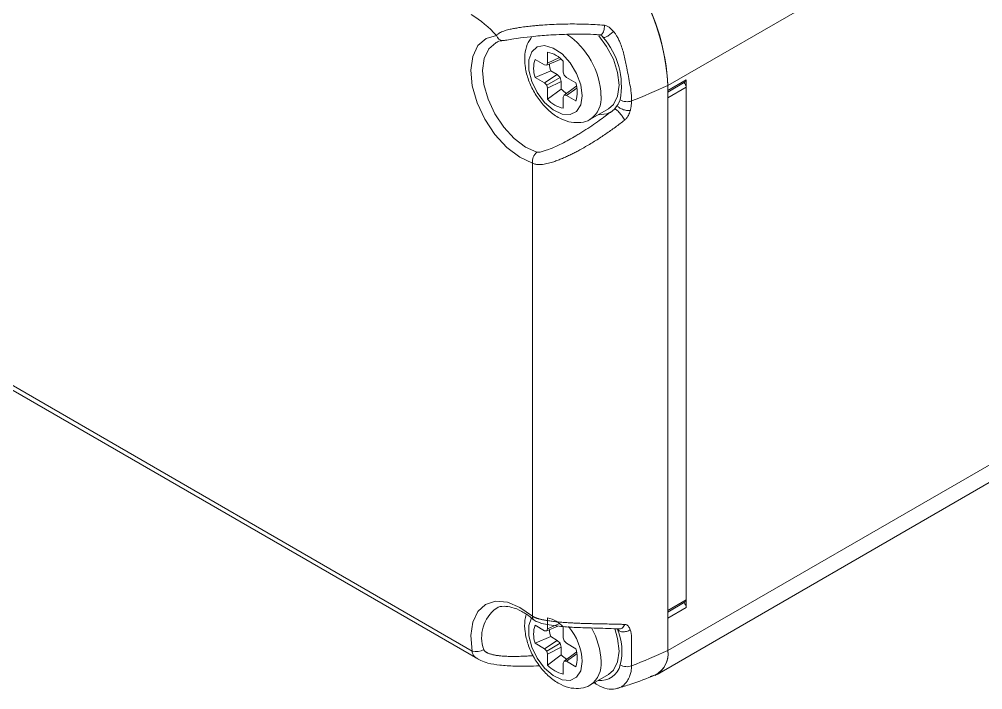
# Model space of a CAD drawing. Header units: millimetres. Extents: x 7 to 553, y 4 to 429.
# Drawn here: x 61.9 to 117.3, y 293.1 to 331.7 of the extents above; entities that cross this region are included whole.
import ezdxf

# ---------------------------------------------------------------- set-up
doc = ezdxf.new("R2010")
doc.units = ezdxf.units.MM

msp = doc.modelspace()

# ---------------------------------------------------------------- linework, layer by layer
at = {"color": 7, "linetype": 'Continuous', "lineweight": 18}
for p, q in [((99.184, 327.87), (133.268, 347.546)), ((89.38, 330.379), (89.298, 330.338)), ((92.088, 329.06), (91.543, 329.375)), ((92.982, 329.378), (92.215, 329.047)), ((92.268, 329.793), (92.268, 329.163)), ((92.942, 329.477), (92.268, 329.163)), ((93.004, 329.426), (92.982, 329.378)), ((92.215, 329.047), (92.088, 329.06)), ((92.268, 329.163), (92.215, 329.047)), ((93.166, 328.645), (93.166, 329.275)), ((92.443, 328.72), (91.543, 328.338)), ((91.543, 328.338), (92.088, 328.023)), ((92.819, 328.503), (92.088, 328.023)), ((92.982, 328.331), (92.215, 327.888)), ((92.443, 328.72), (92.819, 328.503)), ((92.819, 328.503), (92.982, 328.331)), ((92.982, 328.331), (93.049, 328.104)), ((93.219, 328.468), (93.166, 328.645)), ((93.346, 328.334), (93.219, 328.468)), ((93.891, 328.019), (93.346, 328.334)), ((92.088, 328.023), (92.215, 327.888)), ((92.215, 327.888), (92.268, 327.711)), ((93.049, 328.104), (92.268, 327.711)), ((92.268, 327.711), (92.268, 327.081)), ((93.049, 327.67), (92.268, 327.081)), ((93.049, 328.104), (93.049, 327.67)), ((93.889, 327.807), (93.219, 327.309)), ((93.954, 327.723), (93.346, 327.297)), ((93.889, 327.807), (93.941, 327.802)), ((100.244, 328.196), (99.184, 327.584)), ((99.184, 327.496), (100.191, 328.077)), ((99.184, 295.372), (99.184, 327.87)), ((99.184, 327.584), (99.184, 327.87)), ((100.244, 327.769), (99.184, 327.157)), ((100.244, 297.854), (100.244, 328.196)), ((100.244, 298.281), (100.244, 327.769)), ((93.166, 327.193), (93.219, 327.309)), ((93.166, 326.563), (93.166, 327.193)), ((93.219, 327.309), (93.346, 327.297)), ((93.346, 327.297), (93.891, 326.982)), ((99.184, 297.668), (99.184, 327.157)), ((96.116, 326.514), (96.277, 326.716)), ((94.729, 325.937), (95.771, 326.539)), ((87.927, 295.339), (36.265, 325.163)), ((36.432, 324.797), (88.248, 294.884)), ((91.406, 297.337), (91.406, 323.406)), ((99.184, 295.372), (133.268, 315.048)), ((98.562, 293.998), (132.646, 313.674)), ((89.38, 297.832), (89.3, 297.792)), ((99.184, 297.668), (100.244, 298.281)), ((99.184, 297.58), (100.191, 298.162)), ((100.244, 297.854), (99.184, 297.241)), ((92.268, 297.246), (92.268, 296.616)), ((99.184, 295.372), (99.184, 297.241)), ((92.088, 296.512), (91.543, 296.827)), ((92.858, 296.778), (92.215, 296.5)), ((92.942, 296.93), (92.268, 296.616)), ((93.166, 296.098), (93.166, 296.728)), ((92.443, 296.172), (91.543, 295.79)), ((92.215, 296.5), (92.088, 296.512)), ((92.268, 296.616), (92.215, 296.5)), ((92.443, 296.172), (92.819, 295.955)), ((93.219, 295.921), (93.166, 296.098)), ((91.543, 295.79), (92.088, 295.475)), ((92.819, 295.955), (92.088, 295.475)), ((92.982, 295.784), (92.215, 295.341)), ((93.049, 295.557), (92.268, 295.164)), ((92.819, 295.955), (92.982, 295.784)), ((92.982, 295.784), (93.049, 295.557)), ((93.049, 295.557), (93.049, 295.123)), ((93.346, 295.786), (93.219, 295.921)), ((93.891, 295.471), (93.346, 295.786)), ((92.088, 295.475), (92.215, 295.341)), ((92.215, 295.341), (92.268, 295.164)), ((92.268, 295.164), (92.268, 294.534)), ((93.049, 295.123), (92.268, 294.534)), ((93.889, 295.26), (93.219, 294.762)), ((93.954, 295.176), (93.346, 294.749)), ((93.889, 295.26), (93.941, 295.255)), ((93.166, 294.646), (93.219, 294.762)), ((93.166, 294.016), (93.166, 294.646)), ((93.219, 294.762), (93.346, 294.749)), ((93.346, 294.749), (93.891, 294.434)), ((94.729, 293.39), (95.771, 293.992)), ((94.932, 293.507), (95.065, 293.432))]:
    msp.add_line(p, q, dxfattribs=at)
at = {"color": 7, "linetype": 'Continuous', "lineweight": 18, "flags": 128}
for points in [[(91.406, 323.406), (90.66, 323.746), (89.92, 324.307), (89.235, 325.053), (88.651, 325.932), (88.207, 326.885), (87.934, 327.849), (87.85, 328.757), (87.96, 329.549), (88.258, 330.171), (88.723, 330.582), (89.323, 330.753)], [(95.207, 330.73), (95.662, 330.121), (96.05, 329.379), (96.297, 328.614), (96.381, 327.888), (96.297, 327.259), (96.05, 326.778), (95.771, 326.539)], [(94.262, 327.286), (94.178, 327.914), (93.936, 328.57), (93.562, 329.184), (93.096, 329.688), (92.59, 330.029), (92.097, 330.17), (91.671, 330.094), (91.359, 329.811), (91.194, 329.351), (91.194, 328.764), (91.359, 328.113), (91.671, 327.47), (92.097, 326.903), (92.59, 326.474), (93.096, 326.23), (93.562, 326.197), (93.936, 326.379), (94.178, 326.756), (94.262, 327.286)], [(95.172, 326.194), (95.679, 326.244), (95.983, 326.399)], [(87.927, 295.339), (87.85, 296.225), (87.959, 296.999), (88.248, 297.61), (88.697, 298.02), (89.277, 298.202), (89.952, 298.143), (90.677, 297.849), (91.406, 297.337)], [(96.13, 296.629), (96.297, 296.067), (96.381, 295.341), (96.297, 294.711), (96.05, 294.231), (95.771, 293.992)]]:
    msp.add_lwpolyline(points, dxfattribs=at)
at = {"color": 8, "linetype": 'Continuous', "lineweight": 18, "flags": 128}
for points in [[(89.298, 330.338), (89.291, 330.335), (88.883, 329.975), (88.622, 329.428), (88.525, 328.733), (88.599, 327.936), (88.838, 327.09), (89.228, 326.253), (89.741, 325.481), (90.342, 324.827), (90.992, 324.334), (91.646, 324.035)], [(91.346, 297.244), (91.194, 296.804), (91.194, 296.217), (91.359, 295.566), (91.671, 294.922), (92.097, 294.356), (92.59, 293.927), (93.096, 293.683), (93.562, 293.65), (93.936, 293.832), (94.178, 294.208), (94.262, 294.739), (94.262, 294.739)]]:
    msp.add_lwpolyline(points, dxfattribs=at)
at = {"color": 7, "linetype": 'Continuous', "lineweight": 18}
for centre, radius, start, end in [((86.954, 327.341), 12.241, 2.4763, 57.5237), ((86.697, 327.24), 12.503, 2.8868, 45.2417), ((84.701, 326.634), 6.191, 41.7033, 59.2113), ((92.284, 327.853), 4.228, 349.0799, 41.4661), ((93.109, 328.856), 1.65, 161.6796, 198.3204), ((91.934, 328.178), 1.649, 41.6793, 78.326), ((94.238, 329.239), 1.868, 183.8074, 196.1506), ((94.396, 328.964), 1.868, 223.8501, 236.1881), ((92.325, 327.5), 1.65, 341.6796, 18.3204), ((99.842, 327.751), 0.403, 2.6938, 45.6623), ((100.114, 328.184), 0.131, 305.698, 5.6204), ((93.5, 328.178), 1.649, 221.6793, 258.326), ((94.982, 327.532), 1.531, 327.7674, 341.6956), ((96.837, 327.726), 0.785, 239.1996, 289.4036), ((92.053, 323.519), 0.657, 128.2386, 189.8908), ((99.835, 297.832), 0.41, 3.0752, 45.2809), ((100.114, 298.268), 0.131, 305.698, 5.6204), ((91.934, 295.631), 1.649, 41.6793, 78.326), ((93.109, 296.309), 1.65, 161.6796, 198.3204), ((93.172, 295.327), 3.369, 346.521, 22.7802), ((94.238, 296.692), 1.868, 183.8074, 196.1506), ((88.145, 296.312), 0.998, 257.4041, 296.6766), ((94.396, 296.417), 1.868, 223.8501, 236.1881), ((92.325, 294.953), 1.65, 341.6796, 18.3204), ((97.877, 295.158), 1.324, 283.0796, 9.2835), ((97.802, 295.179), 1.396, 297.0503, 7.9154), ((93.5, 295.631), 1.649, 221.6793, 258.326), ((95.301, 294.819), 1.179, 263.7352, 346.4115), ((96.832, 295.224), 0.783, 240.6213, 289.9425)]:
    msp.add_arc(centre, radius, start, end, dxfattribs=at)
at = {"color": 8, "linetype": 'Continuous', "lineweight": 18}
for centre, radius, start, end in [((89.709, 330.858), 0.4, 195.222, 270.2902), ((90.872, 327.118), 4.47, 2.1634, 56.2174), ((93.891, 327.129), 1.457, 305.1531, 6.1962), ((90.557, 296.126), 2.087, 127.0303, 199.7498), ((91.565, 297.273), 0.172, 158.0703, 220.477), ((90.857, 294.564), 3.41, 2.9521, 39.8321), ((91.088, 294.588), 4.255, 2.0352, 29.4027), ((93.891, 294.582), 1.457, 305.1531, 6.1962), ((95.174, 293.601), 0.199, 198.5047, 237.0362)]:
    msp.add_arc(centre, radius, start, end, dxfattribs=at)
at = {"color": 7, "linetype": 'Continuous', "lineweight": 18}
for centre, start_param in [((98.499, 329.335), 4.426611), ((98.499, 296.836), 4.426773)]:
    msp.add_ellipse(centre, major_axis=(7.263, 3.331), ratio=0.202393, start_param=start_param, end_param=4.713902, dxfattribs=at)
for points, knots in [([(89.323, 330.753), (89.337, 330.768), (89.37, 330.807), (89.449, 330.87), (89.559, 330.931), (89.684, 330.984), (89.82, 331.03), (89.963, 331.07), (90.143, 331.114), (90.361, 331.158), (90.647, 331.207), (90.969, 331.253), (91.294, 331.291), (91.588, 331.321), (91.939, 331.351), (92.378, 331.38), (92.903, 331.402), (93.43, 331.413), (93.957, 331.413), (94.485, 331.401), (95.007, 331.377), (95.358, 331.352), (95.535, 331.337), (95.542, 331.336)], [0, 0, 0, 0, 0.014674, 0.036218, 0.058674, 0.081179, 0.104015, 0.127521, 0.151152, 0.190044, 0.229153, 0.28329, 0.337657, 0.377687, 0.417764, 0.498193, 0.579405, 0.660809, 0.744436, 0.828214, 0.912419, 0.996759, 1, 1, 1, 1]), ([(95.542, 331.336), (95.539, 331.283), (95.534, 331.175), (95.501, 331.025), (95.454, 330.9), (95.396, 330.818), (95.345, 330.781), (95.318, 330.79), (95.311, 330.793)], [0, 0, 0, 0, 0.187126, 0.374251, 0.561377, 0.748503, 0.935629, 1, 1, 1, 1]), ([(95.542, 331.336), (95.594, 331.325), (95.699, 331.301), (95.877, 331.18), (95.985, 331.064), (96.055, 330.988)], [0, 0, 0, 0, 0.259696, 0.515986, 1, 1, 1, 1]), ([(89.327, 330.338), (89.347, 330.354), (89.449, 330.433), (89.595, 330.447), (89.712, 330.458)], [0, 0, 0, 0, 0.195365, 1, 1, 1, 1]), ([(89.711, 330.46), (89.717, 330.46), (89.763, 330.459), (89.909, 330.489), (90.241, 330.537), (90.789, 330.622), (91.544, 330.71), (92.555, 330.795), (93.765, 330.835), (94.721, 330.833), (95.232, 330.787), (95.31, 330.78)], [0, 0, 0, 0, 0.0033006, 0.0256009, 0.0928894, 0.1825086, 0.3123638, 0.4824967, 0.7081429, 0.9554139, 1, 1, 1, 1]), ([(91.368, 330.686), (91.268, 330.537), (91.063, 330.231), (90.939, 329.65), (90.949, 328.991), (91.119, 328.272), (91.436, 327.551), (91.878, 326.889), (92.42, 326.331), (93.012, 325.94), (93.615, 325.731), (94.177, 325.73), (94.568, 325.812), (94.715, 325.935), (94.725, 325.944)], [0, 0, 0, 0, 0.079696, 0.163719, 0.254707, 0.350736, 0.447255, 0.543878, 0.641607, 0.741746, 0.831248, 0.914086, 0.993712, 1, 1, 1, 1]), ([(95.281, 330.796), (95.295, 330.789), (95.32, 330.777), (95.366, 330.752), (95.422, 330.704), (95.457, 330.659), (95.479, 330.629)], [0, 0, 0, 0, 0.183183, 0.324806, 0.564209, 1, 1, 1, 1]), ([(96.055, 330.988), (96.092, 330.941), (96.167, 330.846), (96.272, 330.677), (96.373, 330.486), (96.484, 330.234), (96.589, 329.933), (96.683, 329.584), (96.758, 329.231), (96.834, 328.829), (96.916, 328.386), (97.011, 327.912), (97.073, 327.527), (97.099, 327.218), (97.098, 327.063), (97.098, 326.986)], [0, 0, 0, 0, 0.040878, 0.082036, 0.134179, 0.186601, 0.268064, 0.349995, 0.432777, 0.51576, 0.635166, 0.75538, 0.877209, 0.938513, 1, 1, 1, 1]), ([(97.098, 326.986), (97.095, 326.913), (97.088, 326.768), (97.063, 326.6), (97.038, 326.487), (97.028, 326.449), (97.023, 326.431)], [0, 0, 0, 0, 0.39979, 0.802652, 0.901256, 1, 1, 1, 1]), ([(95.493, 326.043), (95.54, 326.077), (95.752, 326.228), (95.957, 326.389), (96.116, 326.514)], [0, 0, 0, 0, 0.221364, 1, 1, 1, 1]), ([(97.023, 326.431), (96.992, 326.336), (96.942, 326.189), (96.826, 325.999), (96.743, 325.922), (96.704, 325.886)], [0, 0, 0, 0, 0.485756, 0.760428, 1, 1, 1, 1]), ([(96.704, 325.886), (96.525, 325.748), (96.168, 325.472), (95.613, 325.082), (95.139, 324.769), (94.752, 324.53), (94.407, 324.325), (94.08, 324.143), (93.772, 323.983), (93.537, 323.867), (93.298, 323.756), (93.055, 323.651), (92.806, 323.553), (92.532, 323.459), (92.228, 323.375), (91.926, 323.325), (91.712, 323.325), (91.544, 323.349), (91.464, 323.382), (91.406, 323.406)], [0, 0, 0, 0, 0.112862, 0.225852, 0.339247, 0.396019, 0.452818, 0.538691, 0.581701, 0.624738, 0.668175, 0.711665, 0.755387, 0.799236, 0.8544, 0.910359, 0.949815, 0.963277, 1, 1, 1, 1]), ([(89.324, 297.8), (89.329, 297.804), (89.44, 297.896), (89.717, 297.93), (90.212, 297.882), (90.758, 297.656), (91.18, 297.374), (91.398, 297.191), (91.434, 297.161)], [0, 0, 0, 0, 0.011808, 0.27999, 0.501263, 0.737702, 0.95681, 1, 1, 1, 1]), ([(91.042, 297.442), (91.012, 297.334), (90.925, 297.025), (90.955, 296.441), (91.117, 295.725), (91.436, 295.004), (91.878, 294.342), (92.42, 293.784), (93.012, 293.392), (93.615, 293.184), (94.177, 293.182), (94.568, 293.265), (94.715, 293.388), (94.725, 293.397)], [0, 0, 0, 0, 0.055552, 0.158308, 0.266758, 0.375761, 0.484882, 0.595251, 0.708343, 0.809421, 0.902974, 0.992899, 1, 1, 1, 1]), ([(91.406, 297.337), (91.41, 297.335), (91.423, 297.326), (91.447, 297.313), (91.476, 297.298), (91.502, 297.286), (91.525, 297.276), (91.551, 297.265), (91.586, 297.251), (91.629, 297.236), (91.666, 297.223), (91.702, 297.212), (91.749, 297.198), (91.817, 297.18), (91.899, 297.16), (91.968, 297.145), (92.031, 297.132), (92.107, 297.117), (92.212, 297.098), (92.338, 297.078), (92.443, 297.063), (92.553, 297.049), (92.717, 297.029), (92.954, 297.005), (93.234, 296.983), (93.511, 296.965), (93.786, 296.95), (94.059, 296.938), (94.329, 296.929), (94.552, 296.922), (94.767, 296.916), (95.056, 296.91), (95.46, 296.902), (95.935, 296.893), (96.323, 296.883), (96.578, 296.875), (96.679, 296.872), (96.704, 296.871)], [0, 0, 0, 0, 0.00306, 0.009192, 0.015368, 0.021585, 0.0247, 0.028594, 0.036402, 0.044271, 0.052198, 0.056169, 0.062996, 0.076702, 0.090553, 0.104532, 0.111537, 0.122059, 0.143158, 0.164395, 0.185748, 0.196438, 0.221095, 0.270552, 0.320331, 0.370366, 0.420885, 0.47187, 0.522926, 0.574045, 0.599613, 0.647546, 0.743475, 0.839585, 0.935864, 0.984029, 1, 1, 1, 1]), ([(91.44, 297.168), (91.475, 297.137), (91.545, 297.075), (91.716, 297.001), (91.985, 296.914), (92.409, 296.832), (93.036, 296.749), (93.853, 296.695), (94.907, 296.66), (95.782, 296.643), (96.296, 296.616), (96.403, 296.611)], [0, 0, 0, 0, 0.0239872, 0.0487581, 0.0964798, 0.1705783, 0.2772141, 0.4446358, 0.6442752, 0.9264651, 1, 1, 1, 1]), ([(96.704, 296.871), (96.685, 296.828), (96.646, 296.743), (96.561, 296.658), (96.477, 296.612), (96.424, 296.617), (96.403, 296.619)], [0, 0, 0, 0, 0.274797, 0.549594, 0.82439, 1, 1, 1, 1]), ([(96.704, 296.871), (96.743, 296.864), (96.827, 296.849), (96.943, 296.747), (96.992, 296.637), (97.023, 296.567)], [0, 0, 0, 0, 0.2395393, 0.5143243, 1, 1, 1, 1]), ([(97.023, 296.567), (97.033, 296.536), (97.09, 296.352), (97.109, 295.845), (97.083, 295.168), (97.095, 294.681), (97.099, 294.488)], [0, 0, 0, 0, 0.050531, 0.302871, 0.723241, 1, 1, 1, 1]), ([(88.263, 294.882), (88.313, 294.853), (88.495, 294.749), (88.907, 294.619), (89.564, 294.516), (90.544, 294.455), (91.327, 294.474), (91.81, 294.486)], [0, 0, 0, 0, 0.047906, 0.171992, 0.365872, 0.60847, 1, 1, 1, 1]), ([(96.303, 293.214), (96.556, 293.281), (97.281, 293.475), (97.975, 293.765), (98.427, 293.953)], [0, 0, 0, 0, 0.348917, 1, 1, 1, 1]), ([(95.067, 293.438), (95.089, 293.423), (95.299, 293.285), (95.653, 293.169), (96.066, 293.109), (96.248, 293.192), (96.284, 293.208)], [0, 0, 0, 0, 0.0541262, 0.5191412, 0.9065726, 1, 1, 1, 1])]:
    msp.add_open_spline(points, degree=3, knots=knots, dxfattribs=at)
for points in [[(96.055, 330.988), (96.026, 330.96), (95.969, 330.902), (95.871, 330.819), (95.772, 330.746), (95.677, 330.687), (95.592, 330.646), (95.524, 330.625), (95.473, 330.625), (95.459, 330.643), (95.452, 330.652)], [(96.277, 326.716), (96.29, 326.697), (96.316, 326.658), (96.386, 326.601), (96.474, 326.547), (96.579, 326.501), (96.693, 326.464), (96.809, 326.439), (96.923, 326.426), (96.99, 326.429), (97.023, 326.431)], [(96.116, 326.514), (96.124, 326.519), (96.139, 326.53), (96.197, 326.498), (96.274, 326.435), (96.367, 326.343), (96.465, 326.231), (96.561, 326.109), (96.646, 325.988), (96.685, 325.92), (96.704, 325.886)], [(97.023, 296.567), (96.99, 296.547), (96.924, 296.506), (96.81, 296.466), (96.693, 296.445), (96.58, 296.444), (96.475, 296.464), (96.387, 296.503), (96.316, 296.559), (96.291, 296.607), (96.278, 296.631)]]:
    msp.add_open_spline(points, degree=3, dxfattribs=at)
at = {"color": 8, "linetype": 'Continuous', "lineweight": 18}
for points, knots in [([(91.646, 324.035), (91.653, 324.034), (91.666, 324.031), (91.704, 324.029), (91.761, 324.034), (91.849, 324.048), (91.953, 324.072), (92.073, 324.106), (92.192, 324.145), (92.42, 324.228), (92.75, 324.369), (93.175, 324.579), (93.593, 324.805), (93.945, 325.011), (94.312, 325.236), (94.693, 325.482), (95.112, 325.766), (95.375, 325.958), (95.493, 326.043)], [0, 0, 0, 0, 0.005986, 0.012201, 0.029129, 0.046579, 0.074155, 0.102011, 0.130348, 0.158761, 0.264747, 0.371622, 0.47989, 0.588359, 0.650619, 0.77515, 0.899787, 1, 1, 1, 1]), ([(88.249, 294.885), (88.228, 294.897), (88.171, 294.929), (88.105, 294.982), (88.047, 295.04), (88.002, 295.096), (87.96, 295.17), (87.934, 295.255), (87.929, 295.315), (87.927, 295.339)], [0, 0, 0, 0, 0.1203732, 0.3364457, 0.4447063, 0.5535805, 0.7202515, 0.8917027, 1, 1, 1, 1]), ([(88.593, 295.421), (88.593, 295.418), (88.594, 295.414), (88.597, 295.403), (88.603, 295.39), (88.612, 295.374), (88.622, 295.36), (88.638, 295.342), (88.658, 295.322), (88.688, 295.298), (88.721, 295.275), (88.76, 295.253), (88.799, 295.233), (88.85, 295.21), (88.914, 295.186), (88.99, 295.162), (89.069, 295.141), (89.149, 295.122), (89.23, 295.106), (89.313, 295.092), (89.396, 295.08), (89.509, 295.066), (89.653, 295.052), (89.829, 295.04), (90.006, 295.033), (90.184, 295.029), (90.362, 295.029), (90.541, 295.031), (90.72, 295.036), (90.9, 295.042), (91.082, 295.051), (91.258, 295.062), (91.375, 295.07), (91.43, 295.074)], [0, 0, 0, 0, 0.002321, 0.004656, 0.010677, 0.016789, 0.023072, 0.029384, 0.041849, 0.054393, 0.070319, 0.086301, 0.102401, 0.118525, 0.147244, 0.176027, 0.204945, 0.233893, 0.263146, 0.292416, 0.321726, 0.351046, 0.410885, 0.470774, 0.530778, 0.59081, 0.649928, 0.709061, 0.768236, 0.827422, 0.886725, 0.946036, 1, 1, 1, 1]), ([(97.099, 294.488), (97.098, 294.452), (97.095, 294.342), (97.068, 294.152), (97.015, 293.953), (96.95, 293.795), (96.891, 293.681), (96.831, 293.587), (96.767, 293.502), (96.689, 293.417), (96.605, 293.344), (96.514, 293.282), (96.43, 293.238), (96.357, 293.206), (96.31, 293.197), (96.294, 293.194)], [0, 0, 0, 0, 0.054593, 0.164874, 0.300013, 0.391623, 0.461326, 0.53132, 0.598833, 0.666608, 0.758215, 0.827888, 0.897849, 0.963487, 1, 1, 1, 1])]:
    msp.add_open_spline(points, degree=3, knots=knots, dxfattribs=at)

doc.saveas('drawing.dxf')
